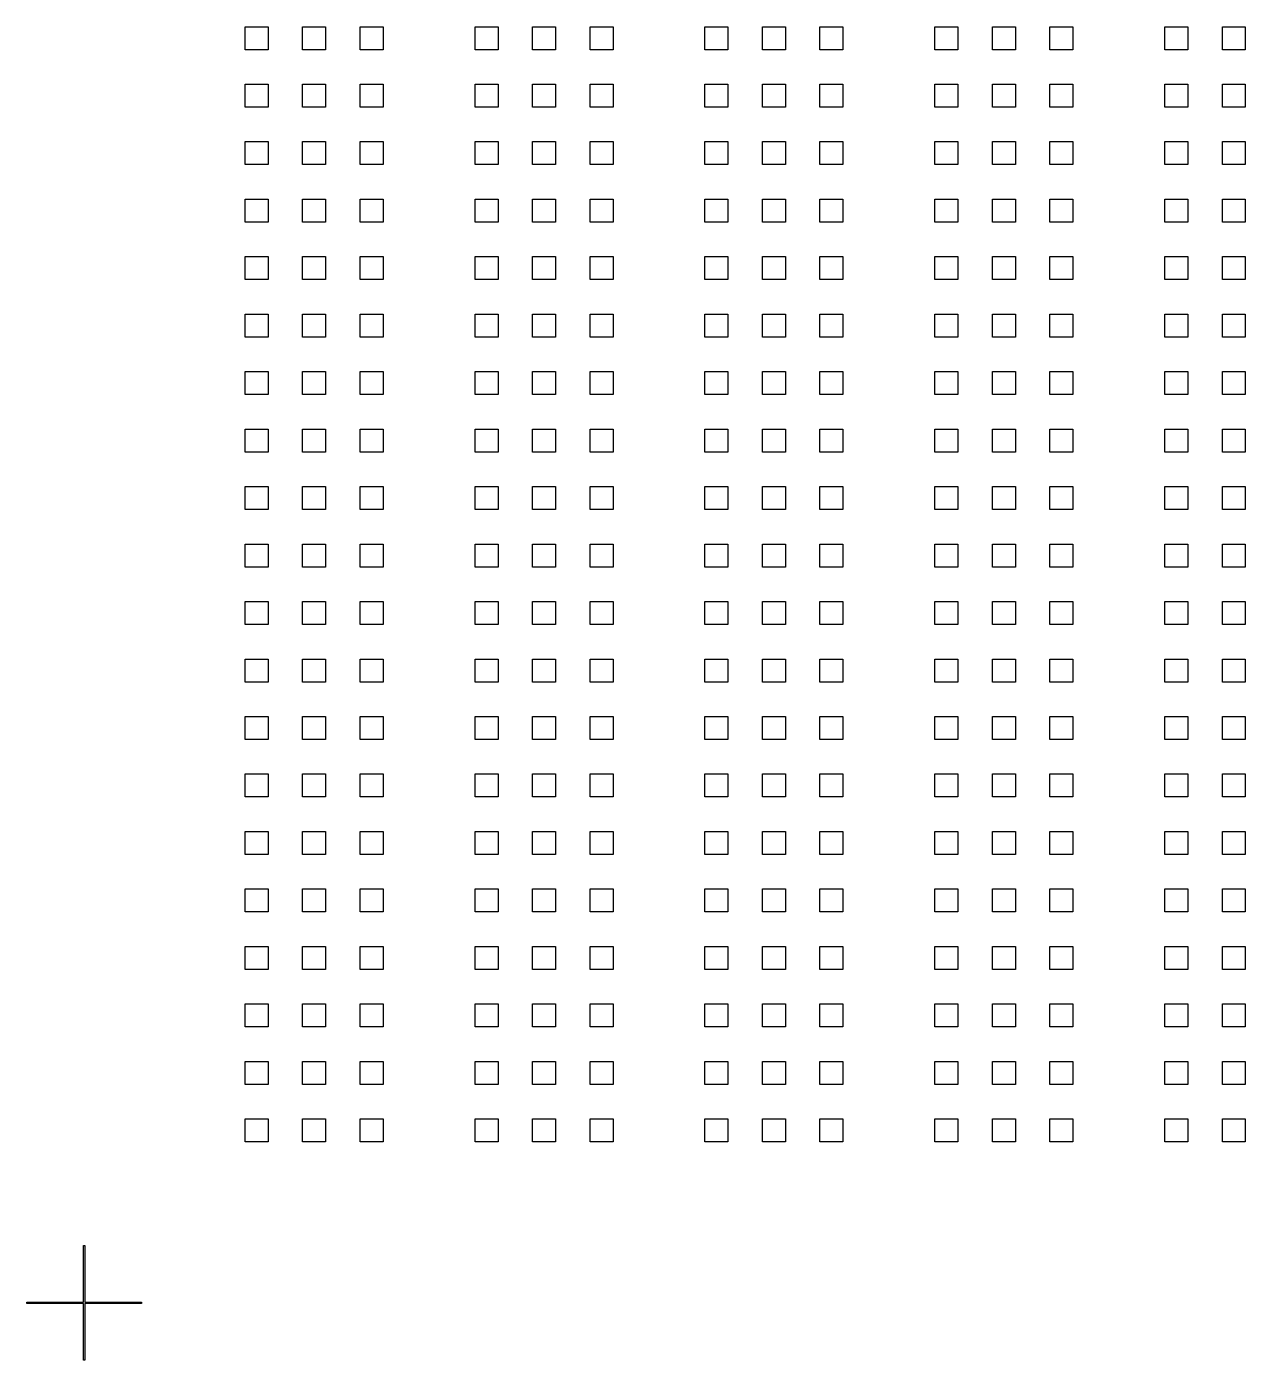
# Model space of a CAD drawing. Extents: x -21493 to 21493, y -12519 to 35265.
# Drawn here: x -21493 to -10896, y -12519 to -923 of the extents above; entities that cross this region are included whole.
import ezdxf

# ---------------------------------------------------------------- set-up
doc = ezdxf.new("R2010")
doc.units = 0
doc.layers.add('L0D0_0', color=1, linetype='CONTINUOUS')

msp = doc.modelspace()

# ---------------------------------------------------------------- linework, layer by layer
at = {"layer": 'L0D0_0'}
for points in [[(-19593.336, -1122.534), (-19593.336, -922.601), (-19393.403, -922.601), (-19393.403, -1122.534)], [(-19093.507, -1122.534), (-19093.507, -922.601), (-18893.574, -922.601), (-18893.574, -1122.534)], [(-18593.677, -1122.534), (-18593.677, -922.601), (-18393.745, -922.601), (-18393.745, -1122.534)], [(-17594.018, -1122.534), (-17594.018, -922.601), (-17394.086, -922.601), (-17394.086, -1122.534)], [(-17094.185, -1122.534), (-17094.185, -922.601), (-16894.256, -922.601), (-16894.256, -1122.534)], [(-16594.355, -1122.534), (-16594.355, -922.601), (-16394.423, -922.601), (-16394.423, -1122.534)], [(-15594.697, -1122.534), (-15594.697, -922.601), (-15394.764, -922.601), (-15394.764, -1122.534)], [(-15094.867, -1122.534), (-15094.867, -922.601), (-14894.935, -922.601), (-14894.935, -1122.534)], [(-14595.038, -1122.534), (-14595.038, -922.601), (-14395.105, -922.601), (-14395.105, -1122.534)], [(-13595.375, -1122.534), (-13595.375, -922.601), (-13395.446, -922.601), (-13395.446, -1122.534)], [(-13095.545, -1122.534), (-13095.545, -922.601), (-12895.613, -922.601), (-12895.613, -1122.534)], [(-12595.716, -1122.534), (-12595.716, -922.601), (-12395.783, -922.601), (-12395.783, -1122.534)], [(-11596.057, -1122.534), (-11596.057, -922.601), (-11396.125, -922.601), (-11396.125, -1122.534)], [(-11096.228, -1122.534), (-11096.228, -922.601), (-10896.295, -922.601), (-10896.295, -1122.534)], [(-19593.336, -1622.363), (-19593.336, -1422.435), (-19393.403, -1422.435), (-19393.403, -1622.363)], [(-19093.507, -1622.363), (-19093.507, -1422.435), (-18893.574, -1422.435), (-18893.574, -1622.363)], [(-18593.677, -1622.363), (-18593.677, -1422.435), (-18393.745, -1422.435), (-18393.745, -1622.363)], [(-17594.018, -1622.363), (-17594.018, -1422.435), (-17394.086, -1422.435), (-17394.086, -1622.363)], [(-17094.185, -1622.363), (-17094.185, -1422.435), (-16894.256, -1422.435), (-16894.256, -1622.363)], [(-16594.355, -1622.363), (-16594.355, -1422.435), (-16394.423, -1422.435), (-16394.423, -1622.363)], [(-15594.697, -1622.363), (-15594.697, -1422.435), (-15394.764, -1422.435), (-15394.764, -1622.363)], [(-15094.867, -1622.363), (-15094.867, -1422.435), (-14894.935, -1422.435), (-14894.935, -1622.363)], [(-14595.038, -1622.363), (-14595.038, -1422.435), (-14395.105, -1422.435), (-14395.105, -1622.363)], [(-13595.375, -1622.363), (-13595.375, -1422.435), (-13395.446, -1422.435), (-13395.446, -1622.363)], [(-13095.545, -1622.363), (-13095.545, -1422.435), (-12895.613, -1422.435), (-12895.613, -1622.363)], [(-12595.716, -1622.363), (-12595.716, -1422.435), (-12395.783, -1422.435), (-12395.783, -1622.363)], [(-11596.057, -1622.363), (-11596.057, -1422.435), (-11396.125, -1422.435), (-11396.125, -1622.363)], [(-11096.228, -1622.363), (-11096.228, -1422.435), (-10896.295, -1422.435), (-10896.295, -1622.363)], [(-19593.336, -2122.197), (-19593.336, -1922.264), (-19393.403, -1922.264), (-19393.403, -2122.197)], [(-19093.507, -2122.197), (-19093.507, -1922.264), (-18893.574, -1922.264), (-18893.574, -2122.197)], [(-18593.677, -2122.197), (-18593.677, -1922.264), (-18393.745, -1922.264), (-18393.745, -2122.197)], [(-17594.018, -2122.197), (-17594.018, -1922.264), (-17394.086, -1922.264), (-17394.086, -2122.197)], [(-17094.185, -2122.197), (-17094.185, -1922.264), (-16894.256, -1922.264), (-16894.256, -2122.197)], [(-16594.355, -2122.197), (-16594.355, -1922.264), (-16394.423, -1922.264), (-16394.423, -2122.197)], [(-15594.697, -2122.197), (-15594.697, -1922.264), (-15394.764, -1922.264), (-15394.764, -2122.197)], [(-15094.867, -2122.197), (-15094.867, -1922.264), (-14894.935, -1922.264), (-14894.935, -2122.197)], [(-14595.038, -2122.197), (-14595.038, -1922.264), (-14395.105, -1922.264), (-14395.105, -2122.197)], [(-13595.375, -2122.197), (-13595.375, -1922.264), (-13395.446, -1922.264), (-13395.446, -2122.197)], [(-13095.545, -2122.197), (-13095.545, -1922.264), (-12895.613, -1922.264), (-12895.613, -2122.197)], [(-12595.716, -2122.197), (-12595.716, -1922.264), (-12395.783, -1922.264), (-12395.783, -2122.197)], [(-11596.057, -2122.197), (-11596.057, -1922.264), (-11396.125, -1922.264), (-11396.125, -2122.197)], [(-11096.228, -2122.197), (-11096.228, -1922.264), (-10896.295, -1922.264), (-10896.295, -2122.197)], [(-19593.336, -2622.026), (-19593.336, -2422.094), (-19393.403, -2422.094), (-19393.403, -2622.026)], [(-19093.507, -2622.026), (-19093.507, -2422.094), (-18893.574, -2422.094), (-18893.574, -2622.026)], [(-18593.677, -2622.026), (-18593.677, -2422.094), (-18393.745, -2422.094), (-18393.745, -2622.026)], [(-17594.018, -2622.026), (-17594.018, -2422.094), (-17394.086, -2422.094), (-17394.086, -2622.026)], [(-17094.185, -2622.026), (-17094.185, -2422.094), (-16894.256, -2422.094), (-16894.256, -2622.026)], [(-16594.355, -2622.026), (-16594.355, -2422.094), (-16394.423, -2422.094), (-16394.423, -2622.026)], [(-15594.697, -2622.026), (-15594.697, -2422.094), (-15394.764, -2422.094), (-15394.764, -2622.026)], [(-15094.867, -2622.026), (-15094.867, -2422.094), (-14894.935, -2422.094), (-14894.935, -2622.026)], [(-14595.038, -2622.026), (-14595.038, -2422.094), (-14395.105, -2422.094), (-14395.105, -2622.026)], [(-13595.375, -2622.026), (-13595.375, -2422.094), (-13395.446, -2422.094), (-13395.446, -2622.026)], [(-13095.545, -2622.026), (-13095.545, -2422.094), (-12895.613, -2422.094), (-12895.613, -2622.026)], [(-12595.716, -2622.026), (-12595.716, -2422.094), (-12395.783, -2422.094), (-12395.783, -2622.026)], [(-11596.057, -2622.026), (-11596.057, -2422.094), (-11396.125, -2422.094), (-11396.125, -2622.026)], [(-11096.228, -2622.026), (-11096.228, -2422.094), (-10896.295, -2422.094), (-10896.295, -2622.026)], [(-19593.336, -3121.856), (-19593.336, -2921.923), (-19393.403, -2921.923), (-19393.403, -3121.856)], [(-19093.507, -3121.856), (-19093.507, -2921.923), (-18893.574, -2921.923), (-18893.574, -3121.856)], [(-18593.677, -3121.856), (-18593.677, -2921.923), (-18393.745, -2921.923), (-18393.745, -3121.856)], [(-17594.018, -3121.856), (-17594.018, -2921.923), (-17394.086, -2921.923), (-17394.086, -3121.856)], [(-17094.185, -3121.856), (-17094.185, -2921.923), (-16894.256, -2921.923), (-16894.256, -3121.856)], [(-16594.355, -3121.856), (-16594.355, -2921.923), (-16394.423, -2921.923), (-16394.423, -3121.856)], [(-15594.697, -3121.856), (-15594.697, -2921.923), (-15394.764, -2921.923), (-15394.764, -3121.856)], [(-15094.867, -3121.856), (-15094.867, -2921.923), (-14894.935, -2921.923), (-14894.935, -3121.856)], [(-14595.038, -3121.856), (-14595.038, -2921.923), (-14395.105, -2921.923), (-14395.105, -3121.856)], [(-13595.375, -3121.856), (-13595.375, -2921.923), (-13395.446, -2921.923), (-13395.446, -3121.856)], [(-13095.545, -3121.856), (-13095.545, -2921.923), (-12895.613, -2921.923), (-12895.613, -3121.856)], [(-12595.716, -3121.856), (-12595.716, -2921.923), (-12395.783, -2921.923), (-12395.783, -3121.856)], [(-11596.057, -3121.856), (-11596.057, -2921.923), (-11396.125, -2921.923), (-11396.125, -3121.856)], [(-11096.228, -3121.856), (-11096.228, -2921.923), (-10896.295, -2921.923), (-10896.295, -3121.856)], [(-19593.336, -3621.685), (-19593.336, -3421.753), (-19393.403, -3421.753), (-19393.403, -3621.685)], [(-19093.507, -3621.685), (-19093.507, -3421.753), (-18893.574, -3421.753), (-18893.574, -3621.685)], [(-18593.677, -3621.685), (-18593.677, -3421.753), (-18393.745, -3421.753), (-18393.745, -3621.685)], [(-17594.018, -3621.685), (-17594.018, -3421.753), (-17394.086, -3421.753), (-17394.086, -3621.685)], [(-17094.185, -3621.685), (-17094.185, -3421.753), (-16894.256, -3421.753), (-16894.256, -3621.685)], [(-16594.355, -3621.685), (-16594.355, -3421.753), (-16394.423, -3421.753), (-16394.423, -3621.685)], [(-15594.697, -3621.685), (-15594.697, -3421.753), (-15394.764, -3421.753), (-15394.764, -3621.685)], [(-15094.867, -3621.685), (-15094.867, -3421.753), (-14894.935, -3421.753), (-14894.935, -3621.685)], [(-14595.038, -3621.685), (-14595.038, -3421.753), (-14395.105, -3421.753), (-14395.105, -3621.685)], [(-13595.375, -3621.685), (-13595.375, -3421.753), (-13395.446, -3421.753), (-13395.446, -3621.685)], [(-13095.545, -3621.685), (-13095.545, -3421.753), (-12895.613, -3421.753), (-12895.613, -3621.685)], [(-12595.716, -3621.685), (-12595.716, -3421.753), (-12395.783, -3421.753), (-12395.783, -3621.685)], [(-11596.057, -3621.685), (-11596.057, -3421.753), (-11396.125, -3421.753), (-11396.125, -3621.685)], [(-11096.228, -3621.685), (-11096.228, -3421.753), (-10896.295, -3421.753), (-10896.295, -3621.685)], [(-19593.336, -4121.515), (-19593.336, -3921.582), (-19393.403, -3921.582), (-19393.403, -4121.515)], [(-19093.507, -4121.515), (-19093.507, -3921.582), (-18893.574, -3921.582), (-18893.574, -4121.515)], [(-18593.677, -4121.515), (-18593.677, -3921.582), (-18393.745, -3921.582), (-18393.745, -4121.515)], [(-17594.018, -4121.515), (-17594.018, -3921.582), (-17394.086, -3921.582), (-17394.086, -4121.515)], [(-17094.185, -4121.515), (-17094.185, -3921.582), (-16894.256, -3921.582), (-16894.256, -4121.515)], [(-16594.355, -4121.515), (-16594.355, -3921.582), (-16394.423, -3921.582), (-16394.423, -4121.515)], [(-15594.697, -4121.515), (-15594.697, -3921.582), (-15394.764, -3921.582), (-15394.764, -4121.515)], [(-15094.867, -4121.515), (-15094.867, -3921.582), (-14894.935, -3921.582), (-14894.935, -4121.515)], [(-14595.038, -4121.515), (-14595.038, -3921.582), (-14395.105, -3921.582), (-14395.105, -4121.515)], [(-13595.375, -4121.515), (-13595.375, -3921.582), (-13395.446, -3921.582), (-13395.446, -4121.515)], [(-13095.545, -4121.515), (-13095.545, -3921.582), (-12895.613, -3921.582), (-12895.613, -4121.515)], [(-12595.716, -4121.515), (-12595.716, -3921.582), (-12395.783, -3921.582), (-12395.783, -4121.515)], [(-11596.057, -4121.515), (-11596.057, -3921.582), (-11396.125, -3921.582), (-11396.125, -4121.515)], [(-11096.228, -4121.515), (-11096.228, -3921.582), (-10896.295, -3921.582), (-10896.295, -4121.515)], [(-19593.336, -4621.344), (-19593.336, -4421.411), (-19393.403, -4421.411), (-19393.403, -4621.344)], [(-19093.507, -4621.344), (-19093.507, -4421.411), (-18893.574, -4421.411), (-18893.574, -4621.344)], [(-18593.677, -4621.344), (-18593.677, -4421.411), (-18393.745, -4421.411), (-18393.745, -4621.344)], [(-17594.018, -4621.344), (-17594.018, -4421.411), (-17394.086, -4421.411), (-17394.086, -4621.344)], [(-17094.185, -4621.344), (-17094.185, -4421.411), (-16894.256, -4421.411), (-16894.256, -4621.344)], [(-16594.355, -4621.344), (-16594.355, -4421.411), (-16394.423, -4421.411), (-16394.423, -4621.344)], [(-15594.697, -4621.344), (-15594.697, -4421.411), (-15394.764, -4421.411), (-15394.764, -4621.344)], [(-15094.867, -4621.344), (-15094.867, -4421.411), (-14894.935, -4421.411), (-14894.935, -4621.344)], [(-14595.038, -4621.344), (-14595.038, -4421.411), (-14395.105, -4421.411), (-14395.105, -4621.344)], [(-13595.375, -4621.344), (-13595.375, -4421.411), (-13395.446, -4421.411), (-13395.446, -4621.344)], [(-13095.545, -4621.344), (-13095.545, -4421.411), (-12895.613, -4421.411), (-12895.613, -4621.344)], [(-12595.716, -4621.344), (-12595.716, -4421.411), (-12395.783, -4421.411), (-12395.783, -4621.344)], [(-11596.057, -4621.344), (-11596.057, -4421.411), (-11396.125, -4421.411), (-11396.125, -4621.344)], [(-11096.228, -4621.344), (-11096.228, -4421.411), (-10896.295, -4421.411), (-10896.295, -4621.344)], [(-19593.336, -5121.173), (-19593.336, -4921.245), (-19393.403, -4921.245), (-19393.403, -5121.173)], [(-19093.507, -5121.173), (-19093.507, -4921.245), (-18893.574, -4921.245), (-18893.574, -5121.173)], [(-18593.677, -5121.173), (-18593.677, -4921.245), (-18393.745, -4921.245), (-18393.745, -5121.173)], [(-17594.018, -5121.173), (-17594.018, -4921.245), (-17394.086, -4921.245), (-17394.086, -5121.173)], [(-17094.185, -5121.173), (-17094.185, -4921.245), (-16894.256, -4921.245), (-16894.256, -5121.173)], [(-16594.355, -5121.173), (-16594.355, -4921.245), (-16394.423, -4921.245), (-16394.423, -5121.173)], [(-15594.697, -5121.173), (-15594.697, -4921.245), (-15394.764, -4921.245), (-15394.764, -5121.173)], [(-15094.867, -5121.173), (-15094.867, -4921.245), (-14894.935, -4921.245), (-14894.935, -5121.173)], [(-14595.038, -5121.173), (-14595.038, -4921.245), (-14395.105, -4921.245), (-14395.105, -5121.173)], [(-13595.375, -5121.173), (-13595.375, -4921.245), (-13395.446, -4921.245), (-13395.446, -5121.173)], [(-13095.545, -5121.173), (-13095.545, -4921.245), (-12895.613, -4921.245), (-12895.613, -5121.173)], [(-12595.716, -5121.173), (-12595.716, -4921.245), (-12395.783, -4921.245), (-12395.783, -5121.173)], [(-11596.057, -5121.173), (-11596.057, -4921.245), (-11396.125, -4921.245), (-11396.125, -5121.173)], [(-11096.228, -5121.173), (-11096.228, -4921.245), (-10896.295, -4921.245), (-10896.295, -5121.173)], [(-19593.336, -5621.007), (-19593.336, -5421.074), (-19393.403, -5421.074), (-19393.403, -5621.007)], [(-19093.507, -5621.007), (-19093.507, -5421.074), (-18893.574, -5421.074), (-18893.574, -5621.007)], [(-18593.677, -5621.007), (-18593.677, -5421.074), (-18393.745, -5421.074), (-18393.745, -5621.007)], [(-17594.018, -5621.007), (-17594.018, -5421.074), (-17394.086, -5421.074), (-17394.086, -5621.007)], [(-17094.185, -5621.007), (-17094.185, -5421.074), (-16894.256, -5421.074), (-16894.256, -5621.007)], [(-16594.355, -5621.007), (-16594.355, -5421.074), (-16394.423, -5421.074), (-16394.423, -5621.007)], [(-15594.697, -5621.007), (-15594.697, -5421.074), (-15394.764, -5421.074), (-15394.764, -5621.007)], [(-15094.867, -5621.007), (-15094.867, -5421.074), (-14894.935, -5421.074), (-14894.935, -5621.007)], [(-14595.038, -5621.007), (-14595.038, -5421.074), (-14395.105, -5421.074), (-14395.105, -5621.007)], [(-13595.375, -5621.007), (-13595.375, -5421.074), (-13395.446, -5421.074), (-13395.446, -5621.007)], [(-13095.545, -5621.007), (-13095.545, -5421.074), (-12895.613, -5421.074), (-12895.613, -5621.007)], [(-12595.716, -5621.007), (-12595.716, -5421.074), (-12395.783, -5421.074), (-12395.783, -5621.007)], [(-11596.057, -5621.007), (-11596.057, -5421.074), (-11396.125, -5421.074), (-11396.125, -5621.007)], [(-11096.228, -5621.007), (-11096.228, -5421.074), (-10896.295, -5421.074), (-10896.295, -5621.007)], [(-19593.336, -6120.836), (-19593.336, -5920.904), (-19393.403, -5920.904), (-19393.403, -6120.836)], [(-19093.507, -6120.836), (-19093.507, -5920.904), (-18893.574, -5920.904), (-18893.574, -6120.836)], [(-18593.677, -6120.836), (-18593.677, -5920.904), (-18393.745, -5920.904), (-18393.745, -6120.836)], [(-17594.018, -6120.836), (-17594.018, -5920.904), (-17394.086, -5920.904), (-17394.086, -6120.836)], [(-17094.185, -6120.836), (-17094.185, -5920.904), (-16894.256, -5920.904), (-16894.256, -6120.836)], [(-16594.355, -6120.836), (-16594.355, -5920.904), (-16394.423, -5920.904), (-16394.423, -6120.836)], [(-15594.697, -6120.836), (-15594.697, -5920.904), (-15394.764, -5920.904), (-15394.764, -6120.836)], [(-15094.867, -6120.836), (-15094.867, -5920.904), (-14894.935, -5920.904), (-14894.935, -6120.836)], [(-14595.038, -6120.836), (-14595.038, -5920.904), (-14395.105, -5920.904), (-14395.105, -6120.836)], [(-13595.375, -6120.836), (-13595.375, -5920.904), (-13395.446, -5920.904), (-13395.446, -6120.836)], [(-13095.545, -6120.836), (-13095.545, -5920.904), (-12895.613, -5920.904), (-12895.613, -6120.836)], [(-12595.716, -6120.836), (-12595.716, -5920.904), (-12395.783, -5920.904), (-12395.783, -6120.836)], [(-11596.057, -6120.836), (-11596.057, -5920.904), (-11396.125, -5920.904), (-11396.125, -6120.836)], [(-11096.228, -6120.836), (-11096.228, -5920.904), (-10896.295, -5920.904), (-10896.295, -6120.836)], [(-19593.336, -6620.666), (-19593.336, -6420.733), (-19393.403, -6420.733), (-19393.403, -6620.666)], [(-19093.507, -6620.666), (-19093.507, -6420.733), (-18893.574, -6420.733), (-18893.574, -6620.666)], [(-18593.677, -6620.666), (-18593.677, -6420.733), (-18393.745, -6420.733), (-18393.745, -6620.666)], [(-17594.018, -6620.666), (-17594.018, -6420.733), (-17394.086, -6420.733), (-17394.086, -6620.666)], [(-17094.185, -6620.666), (-17094.185, -6420.733), (-16894.256, -6420.733), (-16894.256, -6620.666)], [(-16594.355, -6620.666), (-16594.355, -6420.733), (-16394.423, -6420.733), (-16394.423, -6620.666)], [(-15594.697, -6620.666), (-15594.697, -6420.733), (-15394.764, -6420.733), (-15394.764, -6620.666)], [(-15094.867, -6620.666), (-15094.867, -6420.733), (-14894.935, -6420.733), (-14894.935, -6620.666)], [(-14595.038, -6620.666), (-14595.038, -6420.733), (-14395.105, -6420.733), (-14395.105, -6620.666)], [(-13595.375, -6620.666), (-13595.375, -6420.733), (-13395.446, -6420.733), (-13395.446, -6620.666)], [(-13095.545, -6620.666), (-13095.545, -6420.733), (-12895.613, -6420.733), (-12895.613, -6620.666)], [(-12595.716, -6620.666), (-12595.716, -6420.733), (-12395.783, -6420.733), (-12395.783, -6620.666)], [(-11596.057, -6620.666), (-11596.057, -6420.733), (-11396.125, -6420.733), (-11396.125, -6620.666)], [(-11096.228, -6620.666), (-11096.228, -6420.733), (-10896.295, -6420.733), (-10896.295, -6620.666)], [(-19593.336, -7120.495), (-19593.336, -6920.563), (-19393.403, -6920.563), (-19393.403, -7120.495)], [(-19093.507, -7120.495), (-19093.507, -6920.563), (-18893.574, -6920.563), (-18893.574, -7120.495)], [(-18593.677, -7120.495), (-18593.677, -6920.563), (-18393.745, -6920.563), (-18393.745, -7120.495)], [(-17594.018, -7120.495), (-17594.018, -6920.563), (-17394.086, -6920.563), (-17394.086, -7120.495)], [(-17094.185, -7120.495), (-17094.185, -6920.563), (-16894.256, -6920.563), (-16894.256, -7120.495)], [(-16594.355, -7120.495), (-16594.355, -6920.563), (-16394.423, -6920.563), (-16394.423, -7120.495)], [(-15594.697, -7120.495), (-15594.697, -6920.563), (-15394.764, -6920.563), (-15394.764, -7120.495)], [(-15094.867, -7120.495), (-15094.867, -6920.563), (-14894.935, -6920.563), (-14894.935, -7120.495)], [(-14595.038, -7120.495), (-14595.038, -6920.563), (-14395.105, -6920.563), (-14395.105, -7120.495)], [(-13595.375, -7120.495), (-13595.375, -6920.563), (-13395.446, -6920.563), (-13395.446, -7120.495)], [(-13095.545, -7120.495), (-13095.545, -6920.563), (-12895.613, -6920.563), (-12895.613, -7120.495)], [(-12595.716, -7120.495), (-12595.716, -6920.563), (-12395.783, -6920.563), (-12395.783, -7120.495)], [(-11596.057, -7120.495), (-11596.057, -6920.563), (-11396.125, -6920.563), (-11396.125, -7120.495)], [(-11096.228, -7120.495), (-11096.228, -6920.563), (-10896.295, -6920.563), (-10896.295, -7120.495)], [(-19593.336, -7620.325), (-19593.336, -7420.392), (-19393.403, -7420.392), (-19393.403, -7620.325)], [(-19093.507, -7620.325), (-19093.507, -7420.392), (-18893.574, -7420.392), (-18893.574, -7620.325)], [(-18593.677, -7620.325), (-18593.677, -7420.392), (-18393.745, -7420.392), (-18393.745, -7620.325)], [(-17594.018, -7620.325), (-17594.018, -7420.392), (-17394.086, -7420.392), (-17394.086, -7620.325)], [(-17094.185, -7620.325), (-17094.185, -7420.392), (-16894.256, -7420.392), (-16894.256, -7620.325)], [(-16594.355, -7620.325), (-16594.355, -7420.392), (-16394.423, -7420.392), (-16394.423, -7620.325)], [(-15594.697, -7620.325), (-15594.697, -7420.392), (-15394.764, -7420.392), (-15394.764, -7620.325)], [(-15094.867, -7620.325), (-15094.867, -7420.392), (-14894.935, -7420.392), (-14894.935, -7620.325)], [(-14595.038, -7620.325), (-14595.038, -7420.392), (-14395.105, -7420.392), (-14395.105, -7620.325)], [(-13595.375, -7620.325), (-13595.375, -7420.392), (-13395.446, -7420.392), (-13395.446, -7620.325)], [(-13095.545, -7620.325), (-13095.545, -7420.392), (-12895.613, -7420.392), (-12895.613, -7620.325)], [(-12595.716, -7620.325), (-12595.716, -7420.392), (-12395.783, -7420.392), (-12395.783, -7620.325)], [(-11596.057, -7620.325), (-11596.057, -7420.392), (-11396.125, -7420.392), (-11396.125, -7620.325)], [(-11096.228, -7620.325), (-11096.228, -7420.392), (-10896.295, -7420.392), (-10896.295, -7620.325)], [(-19593.336, -8120.154), (-19593.336, -7920.221), (-19393.403, -7920.221), (-19393.403, -8120.154)], [(-19093.507, -8120.154), (-19093.507, -7920.221), (-18893.574, -7920.221), (-18893.574, -8120.154)], [(-18593.677, -8120.154), (-18593.677, -7920.221), (-18393.745, -7920.221), (-18393.745, -8120.154)], [(-17594.018, -8120.154), (-17594.018, -7920.221), (-17394.086, -7920.221), (-17394.086, -8120.154)], [(-17094.185, -8120.154), (-17094.185, -7920.221), (-16894.256, -7920.221), (-16894.256, -8120.154)], [(-16594.355, -8120.154), (-16594.355, -7920.221), (-16394.423, -7920.221), (-16394.423, -8120.154)], [(-15594.697, -8120.154), (-15594.697, -7920.221), (-15394.764, -7920.221), (-15394.764, -8120.154)], [(-15094.867, -8120.154), (-15094.867, -7920.221), (-14894.935, -7920.221), (-14894.935, -8120.154)], [(-14595.038, -8120.154), (-14595.038, -7920.221), (-14395.105, -7920.221), (-14395.105, -8120.154)], [(-13595.375, -8120.154), (-13595.375, -7920.221), (-13395.446, -7920.221), (-13395.446, -8120.154)], [(-13095.545, -8120.154), (-13095.545, -7920.221), (-12895.613, -7920.221), (-12895.613, -8120.154)], [(-12595.716, -8120.154), (-12595.716, -7920.221), (-12395.783, -7920.221), (-12395.783, -8120.154)], [(-11596.057, -8120.154), (-11596.057, -7920.221), (-11396.125, -7920.221), (-11396.125, -8120.154)], [(-11096.228, -8120.154), (-11096.228, -7920.221), (-10896.295, -7920.221), (-10896.295, -8120.154)], [(-19593.336, -8619.983), (-19593.336, -8420.055), (-19393.403, -8420.055), (-19393.403, -8619.983)], [(-19093.507, -8619.983), (-19093.507, -8420.055), (-18893.574, -8420.055), (-18893.574, -8619.983)], [(-18593.677, -8619.983), (-18593.677, -8420.055), (-18393.745, -8420.055), (-18393.745, -8619.983)], [(-17594.018, -8619.983), (-17594.018, -8420.055), (-17394.086, -8420.055), (-17394.086, -8619.983)], [(-17094.185, -8619.983), (-17094.185, -8420.055), (-16894.256, -8420.055), (-16894.256, -8619.983)], [(-16594.355, -8619.983), (-16594.355, -8420.055), (-16394.423, -8420.055), (-16394.423, -8619.983)], [(-15594.697, -8619.983), (-15594.697, -8420.055), (-15394.764, -8420.055), (-15394.764, -8619.983)], [(-15094.867, -8619.983), (-15094.867, -8420.055), (-14894.935, -8420.055), (-14894.935, -8619.983)], [(-14595.038, -8619.983), (-14595.038, -8420.055), (-14395.105, -8420.055), (-14395.105, -8619.983)], [(-13595.375, -8619.983), (-13595.375, -8420.055), (-13395.446, -8420.055), (-13395.446, -8619.983)], [(-13095.545, -8619.983), (-13095.545, -8420.055), (-12895.613, -8420.055), (-12895.613, -8619.983)], [(-12595.716, -8619.983), (-12595.716, -8420.055), (-12395.783, -8420.055), (-12395.783, -8619.983)], [(-11596.057, -8619.983), (-11596.057, -8420.055), (-11396.125, -8420.055), (-11396.125, -8619.983)], [(-11096.228, -8619.983), (-11096.228, -8420.055), (-10896.295, -8420.055), (-10896.295, -8619.983)], [(-19593.336, -9119.817), (-19593.336, -8919.884), (-19393.403, -8919.884), (-19393.403, -9119.817)], [(-19093.507, -9119.817), (-19093.507, -8919.884), (-18893.574, -8919.884), (-18893.574, -9119.817)], [(-18593.677, -9119.817), (-18593.677, -8919.884), (-18393.745, -8919.884), (-18393.745, -9119.817)], [(-17594.018, -9119.817), (-17594.018, -8919.884), (-17394.086, -8919.884), (-17394.086, -9119.817)], [(-17094.185, -9119.817), (-17094.185, -8919.884), (-16894.256, -8919.884), (-16894.256, -9119.817)], [(-16594.355, -9119.817), (-16594.355, -8919.884), (-16394.423, -8919.884), (-16394.423, -9119.817)], [(-15594.697, -9119.817), (-15594.697, -8919.884), (-15394.764, -8919.884), (-15394.764, -9119.817)], [(-15094.867, -9119.817), (-15094.867, -8919.884), (-14894.935, -8919.884), (-14894.935, -9119.817)], [(-14595.038, -9119.817), (-14595.038, -8919.884), (-14395.105, -8919.884), (-14395.105, -9119.817)], [(-13595.375, -9119.817), (-13595.375, -8919.884), (-13395.446, -8919.884), (-13395.446, -9119.817)], [(-13095.545, -9119.817), (-13095.545, -8919.884), (-12895.613, -8919.884), (-12895.613, -9119.817)], [(-12595.716, -9119.817), (-12595.716, -8919.884), (-12395.783, -8919.884), (-12395.783, -9119.817)], [(-11596.057, -9119.817), (-11596.057, -8919.884), (-11396.125, -8919.884), (-11396.125, -9119.817)], [(-11096.228, -9119.817), (-11096.228, -8919.884), (-10896.295, -8919.884), (-10896.295, -9119.817)], [(-19593.336, -9619.646), (-19593.336, -9419.714), (-19393.403, -9419.714), (-19393.403, -9619.646)], [(-19093.507, -9619.646), (-19093.507, -9419.714), (-18893.574, -9419.714), (-18893.574, -9619.646)], [(-18593.677, -9619.646), (-18593.677, -9419.714), (-18393.745, -9419.714), (-18393.745, -9619.646)], [(-17594.018, -9619.646), (-17594.018, -9419.714), (-17394.086, -9419.714), (-17394.086, -9619.646)], [(-17094.185, -9619.646), (-17094.185, -9419.714), (-16894.256, -9419.714), (-16894.256, -9619.646)], [(-16594.355, -9619.646), (-16594.355, -9419.714), (-16394.423, -9419.714), (-16394.423, -9619.646)], [(-15594.697, -9619.646), (-15594.697, -9419.714), (-15394.764, -9419.714), (-15394.764, -9619.646)], [(-15094.867, -9619.646), (-15094.867, -9419.714), (-14894.935, -9419.714), (-14894.935, -9619.646)], [(-14595.038, -9619.646), (-14595.038, -9419.714), (-14395.105, -9419.714), (-14395.105, -9619.646)], [(-13595.375, -9619.646), (-13595.375, -9419.714), (-13395.446, -9419.714), (-13395.446, -9619.646)], [(-13095.545, -9619.646), (-13095.545, -9419.714), (-12895.613, -9419.714), (-12895.613, -9619.646)], [(-12595.716, -9619.646), (-12595.716, -9419.714), (-12395.783, -9419.714), (-12395.783, -9619.646)], [(-11596.057, -9619.646), (-11596.057, -9419.714), (-11396.125, -9419.714), (-11396.125, -9619.646)], [(-11096.228, -9619.646), (-11096.228, -9419.714), (-10896.295, -9419.714), (-10896.295, -9619.646)], [(-19593.336, -10119.476), (-19593.336, -9919.543), (-19393.403, -9919.543), (-19393.403, -10119.476)], [(-19093.507, -10119.476), (-19093.507, -9919.543), (-18893.574, -9919.543), (-18893.574, -10119.476)], [(-18593.677, -10119.476), (-18593.677, -9919.543), (-18393.745, -9919.543), (-18393.745, -10119.476)], [(-17594.018, -10119.476), (-17594.018, -9919.543), (-17394.086, -9919.543), (-17394.086, -10119.476)], [(-17094.185, -10119.476), (-17094.185, -9919.543), (-16894.256, -9919.543), (-16894.256, -10119.476)], [(-16594.355, -10119.476), (-16594.355, -9919.543), (-16394.423, -9919.543), (-16394.423, -10119.476)], [(-15594.697, -10119.476), (-15594.697, -9919.543), (-15394.764, -9919.543), (-15394.764, -10119.476)], [(-15094.867, -10119.476), (-15094.867, -9919.543), (-14894.935, -9919.543), (-14894.935, -10119.476)], [(-14595.038, -10119.476), (-14595.038, -9919.543), (-14395.105, -9919.543), (-14395.105, -10119.476)], [(-13595.375, -10119.476), (-13595.375, -9919.543), (-13395.446, -9919.543), (-13395.446, -10119.476)], [(-13095.545, -10119.476), (-13095.545, -9919.543), (-12895.613, -9919.543), (-12895.613, -10119.476)], [(-12595.716, -10119.476), (-12595.716, -9919.543), (-12395.783, -9919.543), (-12395.783, -10119.476)], [(-11596.057, -10119.476), (-11596.057, -9919.543), (-11396.125, -9919.543), (-11396.125, -10119.476)], [(-11096.228, -10119.476), (-11096.228, -9919.543), (-10896.295, -9919.543), (-10896.295, -10119.476)], [(-19593.336, -10619.305), (-19593.336, -10419.373), (-19393.403, -10419.373), (-19393.403, -10619.305)], [(-19093.507, -10619.305), (-19093.507, -10419.373), (-18893.574, -10419.373), (-18893.574, -10619.305)], [(-18593.677, -10619.305), (-18593.677, -10419.373), (-18393.745, -10419.373), (-18393.745, -10619.305)], [(-17594.018, -10619.305), (-17594.018, -10419.373), (-17394.086, -10419.373), (-17394.086, -10619.305)], [(-17094.185, -10619.305), (-17094.185, -10419.373), (-16894.256, -10419.373), (-16894.256, -10619.305)], [(-16594.355, -10619.305), (-16594.355, -10419.373), (-16394.423, -10419.373), (-16394.423, -10619.305)], [(-15594.697, -10619.305), (-15594.697, -10419.373), (-15394.764, -10419.373), (-15394.764, -10619.305)], [(-15094.867, -10619.305), (-15094.867, -10419.373), (-14894.935, -10419.373), (-14894.935, -10619.305)], [(-14595.038, -10619.305), (-14595.038, -10419.373), (-14395.105, -10419.373), (-14395.105, -10619.305)], [(-13595.375, -10619.305), (-13595.375, -10419.373), (-13395.446, -10419.373), (-13395.446, -10619.305)], [(-13095.545, -10619.305), (-13095.545, -10419.373), (-12895.613, -10419.373), (-12895.613, -10619.305)], [(-12595.716, -10619.305), (-12595.716, -10419.373), (-12395.783, -10419.373), (-12395.783, -10619.305)], [(-11596.057, -10619.305), (-11596.057, -10419.373), (-11396.125, -10419.373), (-11396.125, -10619.305)], [(-11096.228, -10619.305), (-11096.228, -10419.373), (-10896.295, -10419.373), (-10896.295, -10619.305)], [(-20997.858, -12518.659), (-20997.858, -12023.827), (-21492.689, -12023.827), (-21492.689, -12013.831), (-20997.858, -12013.831), (-20997.858, -11519), (-20987.862, -11519), (-20987.862, -12013.831), (-20493.031, -12013.831), (-20493.031, -12023.827), (-20987.862, -12023.827), (-20987.862, -12518.659)]]:
    msp.add_lwpolyline(points, close=True, dxfattribs=at)

doc.saveas('drawing.dxf')
